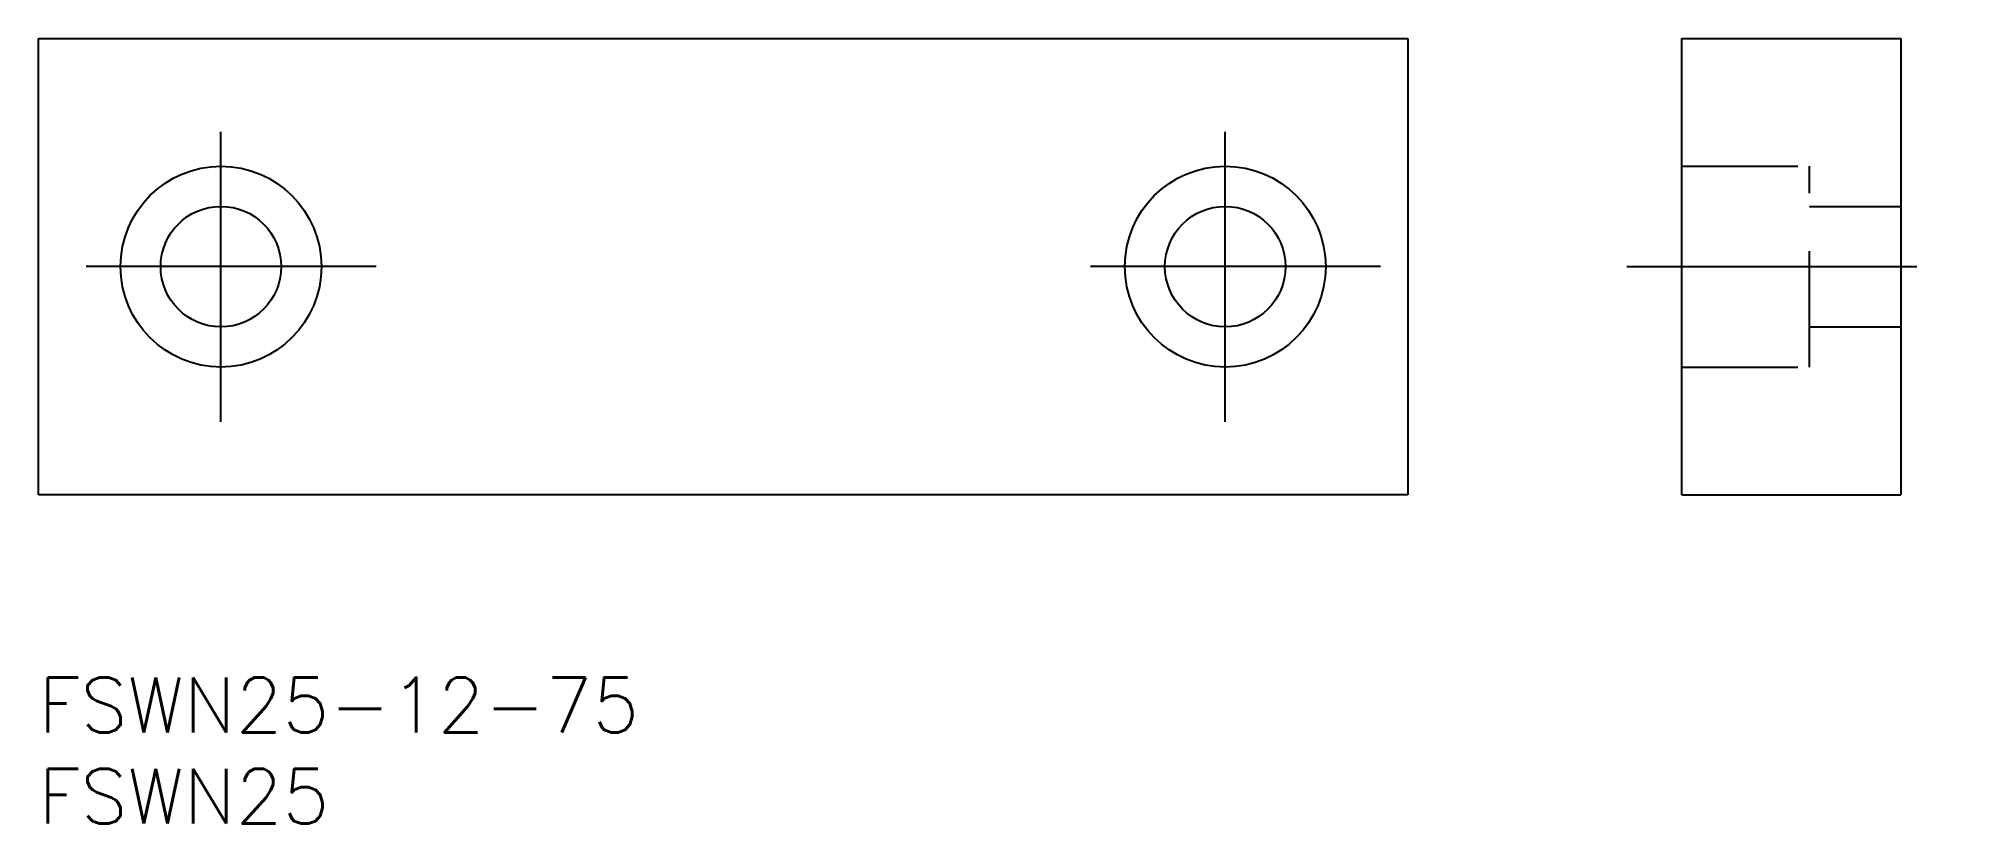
# Model space of a CAD drawing. Extents: x 0 to 105, y -8 to 35.
import ezdxf

# ---------------------------------------------------------------- set-up
doc = ezdxf.new("R2010")
doc.units = 0
doc.header["$LTSCALE"] = 0.5
doc.linetypes.add('CENTER', pattern=[50.8, 31.75, -6.35, 6.35, -6.35])
doc.linetypes.add('DASHED', pattern=[19.05, 12.7, -6.35])
for name, color, linetype in [('MSM_CENTER', 1, 'CENTER'), ('MSM_CONTINUOUS', 7, 'CONTINUOUS'), ('MSM_DASHED', 4, 'DASHED'), ('MSM_PART_NUMBER', 7, 'CONTINUOUS')]:
    doc.layers.add(name, color=color, linetype=linetype)
doc.styles.get("Standard").update_dxf_attribs({"font": 'txt.shx', "height": 3, "bigfont": 'bigfont.shx'})

# ---------------------------------------------------------------- blocks, each defined once
blk = doc.blocks.new('*U2')
at = {"layer": 'MSM_PART_NUMBER'}
blk.add_text('FSWN25-12-75', height=3, dxfattribs=at).set_placement((0, -3))
blk = doc.blocks.new('*U3')
at = {"layer": 'MSM_PART_NUMBER'}
blk.add_text('FSWN25', height=3, dxfattribs=at).set_placement((0, -8))

msp = doc.modelspace()

# ---------------------------------------------------------------- linework, layer by layer
at = {"layer": 'MSM_CENTER'}
for p, q in [((10, 14), (10, 31)), ((65, 14), (65, 31)), ((18.5, 22.5), (1.5, 22.5)), ((73.5, 22.5), (56.5, 22.5)), ((87, 22.5), (105, 22.5))]:
    msp.add_line(p, q, dxfattribs=at)
at = {"layer": 'MSM_CONTINUOUS'}
for p, q in [((0, 35), (75, 35)), ((0, 10), (0, 35)), ((75, 35), (75, 10)), ((90, 10), (90, 35)), ((90, 35), (102, 35)), ((102, 35), (102, 10)), ((75, 10), (0, 10)), ((90, 10), (102, 10))]:
    msp.add_line(p, q, dxfattribs=at)
for centre, radius in [((10, 22.5), 5.5), ((65, 22.5), 5.5), ((10, 22.5), 3.3), ((65, 22.5), 3.3)]:
    msp.add_circle(centre, radius, dxfattribs=at)
at = {"layer": 'MSM_DASHED'}
for p, q in [((90, 28), (97, 28)), ((97, 17), (97, 28)), ((97, 25.8), (102, 25.8)), ((97, 19.2), (102, 19.2)), ((90, 17), (97, 17))]:
    msp.add_line(p, q, dxfattribs=at)

# ---------------------------------------------------------------- block references
at = {"layer": 'MSM_CONTINUOUS'}
for name in ['*U2', '*U3']:
    msp.add_blockref(name, (0, 0), dxfattribs=at)

doc.saveas('drawing.dxf')
